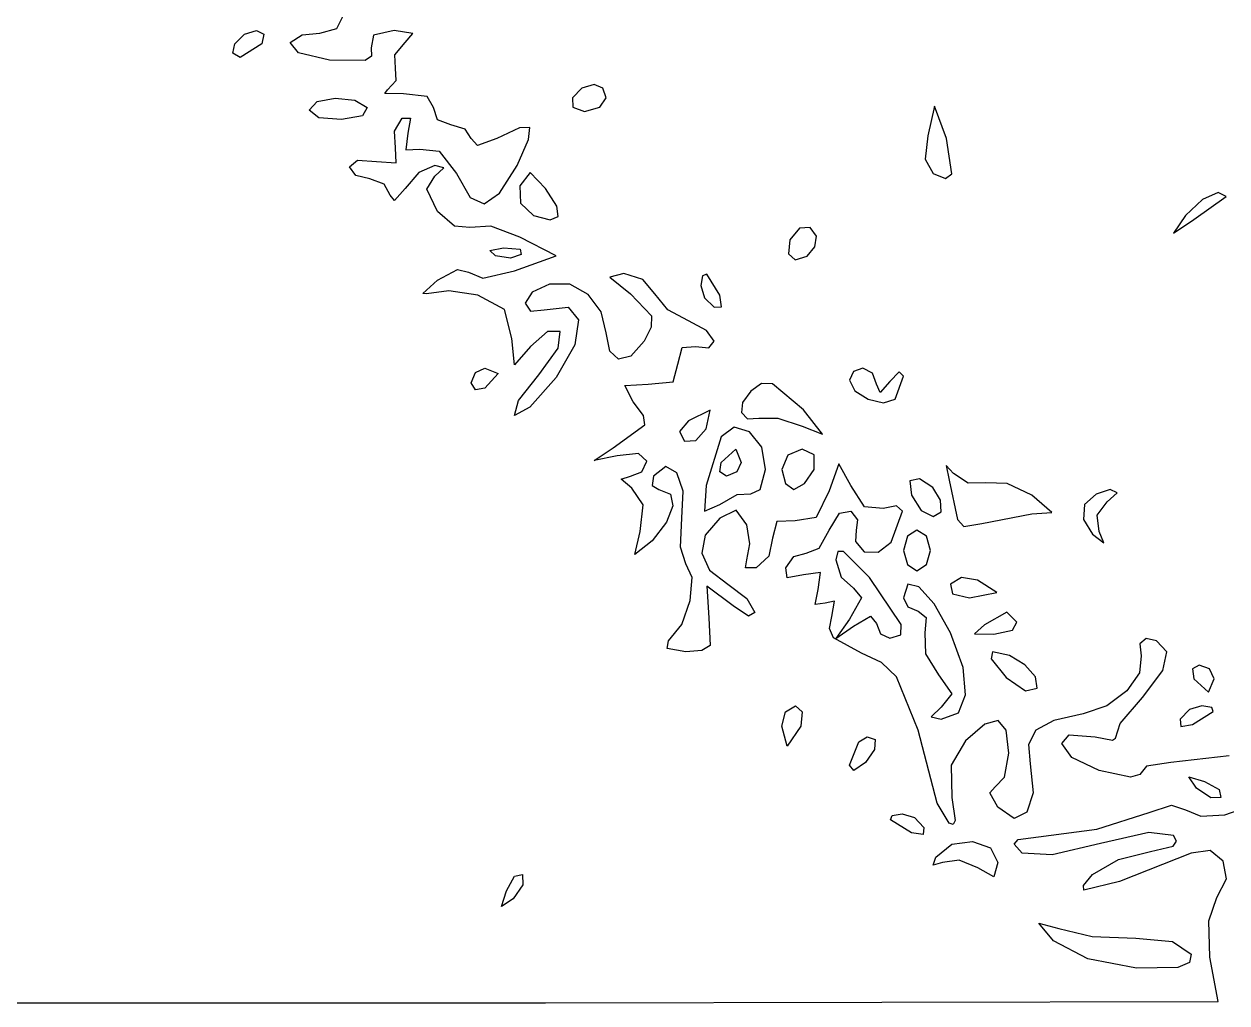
# Model space of a CAD drawing. Extents: x 0 to 282, y 0 to 282.
# Drawn here: x 98.74 to 130.16, y 0 to 25.56 of the extents above; entities that cross this region are included whole.
import ezdxf

# ---------------------------------------------------------------- set-up
doc = ezdxf.new("R2010")
doc.units = 0

msp = doc.modelspace()

# ---------------------------------------------------------------- linework, layer by layer
at = {"layer": 'Layer 1'}
for p, q in [((106.906011, 25.447129), (107.138624, 25.902433)), ((104.245859, 25.046934), (104.501623, 25.302699)), ((104.501623, 25.302699), (104.810304, 25.399712)), ((104.810304, 25.399712), (104.999922, 25.302699)), ((104.999922, 25.302699), (104.951415, 25.046934)), ((105.692233, 25.082224), (106.000914, 25.285071)), ((106.000914, 25.285071), (106.468345, 25.329169)), ((106.468345, 25.329169), (106.906011, 25.447129)), ((107.87064, 25.276252), (107.808903, 24.941113)), ((108.408626, 25.399724), (107.87064, 25.276252)), ((108.893696, 25.320349), (108.408626, 25.399724)), ((108.690848, 25.082224), (108.893696, 25.320349)), ((104.197351, 24.8044), (104.245859, 25.046934)), ((104.951415, 25.046934), (104.38697, 24.694156)), ((104.951415, 25.046934), (104.951415, 25.046934)), ((105.912723, 24.813231), (105.692233, 25.082224)), ((107.808903, 24.941113), (107.811659, 24.727793)), ((108.421855, 24.760314), (108.690848, 25.082224)), ((104.38697, 24.694156), (104.197351, 24.8044)), ((106.715293, 24.623613), (105.912723, 24.813231)), ((107.645744, 24.610384), (106.715293, 24.623613)), ((107.811659, 24.727793), (107.645744, 24.610384)), ((108.443903, 24.411946), (108.421855, 24.760314)), ((108.457132, 24.090036), (108.443903, 24.411946)), ((108.232236, 23.847501), (108.457132, 24.090036)), ((113.307535, 23.891864), (113.065, 23.6361)), ((113.629445, 23.988878), (113.307535, 23.891864)), ((113.854341, 23.891864), (113.629445, 23.988878)), ((113.946945, 23.6361), (113.854341, 23.891864)), ((106.393397, 23.542672), (106.865238, 23.631418)), ((106.865238, 23.631418), (107.376768, 23.581257)), ((107.376768, 23.581257), (107.70309, 23.388883)), ((108.166091, 23.754897), (108.232236, 23.847501)), ((108.65557, 23.741668), (108.166091, 23.754897)), ((109.268522, 23.671113), (108.65557, 23.741668)), ((109.431682, 23.38889), (109.268522, 23.671113)), ((113.065, 23.6361), (113.078229, 23.393565)), ((113.065, 23.6361), (113.065, 23.6361)), ((113.783785, 23.393565), (113.946945, 23.6361)), ((106.18614, 23.318327), (106.393397, 23.542672)), ((106.437494, 23.11548), (106.18614, 23.318327)), ((107.703085, 23.388882), (107.579612, 23.163987)), ((107.70309, 23.388883), (107.703085, 23.388882)), ((109.541925, 23.066981), (109.431682, 23.38889)), ((113.078229, 23.393565), (113.3825, 23.283322)), ((113.3825, 23.283322), (113.783785, 23.393565)), ((122.519389, 23.424412), (122.343, 22.6483)), ((122.836889, 22.577745), (122.519389, 23.424412)), ((107.032807, 23.071382), (106.437494, 23.11548)), ((107.579612, 23.163987), (107.032807, 23.071382)), ((108.413036, 22.771528), (108.620293, 23.106668)), ((108.620293, 23.106668), (108.83637, 23.111078)), ((108.83637, 23.111078), (108.761404, 22.718612)), ((109.890293, 22.930279), (109.541925, 23.066981)), ((108.443904, 22.330556), (108.413036, 22.771528)), ((108.761404, 22.718612), (108.708488, 22.282049)), ((110.26071, 22.820036), (109.890293, 22.930279)), ((110.41946, 22.577501), (110.26071, 22.820036)), ((111.683398, 22.854211), (111.089738, 22.577501)), ((111.949635, 22.859723), (111.683398, 22.854211)), ((111.918216, 22.547736), (111.949635, 22.859723)), ((122.343, 22.6483), (122.281264, 22.035348)), ((122.343, 22.6483), (122.343, 22.6483)), ((108.461543, 21.9425), (108.443904, 22.330556)), ((110.58262, 22.392292), (110.41946, 22.577501)), ((111.089738, 22.577501), (110.58262, 22.392292)), ((111.618905, 21.871945), (111.918216, 22.547736)), ((122.978, 21.656112), (122.836889, 22.577745)), ((107.244459, 21.836667), (107.451716, 22.013056)), ((107.451716, 22.013056), (107.950015, 21.977778)), ((108.708488, 22.282049), (109.078904, 22.295278)), ((109.078904, 22.295278), (109.581613, 22.242361)), ((109.581613, 22.242361), (110.031405, 21.660278)), ((122.281264, 22.035348), (122.484111, 21.660522)), ((107.40321, 21.611771), (107.244459, 21.836667)), ((107.950015, 21.977778), (108.461543, 21.9425)), ((109.052447, 21.691147), (108.690849, 21.272222)), ((109.466961, 21.871945), (109.052447, 21.691147)), ((109.705086, 21.810209), (109.466961, 21.871945)), ((109.466961, 21.589723), (109.705086, 21.810209)), ((111.157539, 21.144342), (111.618905, 21.871945)), ((111.958993, 21.691468), (111.69, 21.3431)), ((112.360278, 21.272544), (111.958993, 21.691468)), ((107.773626, 21.519167), (107.40321, 21.611771)), ((108.144043, 21.386875), (107.773626, 21.519167)), ((108.302793, 21.095833), (108.144043, 21.386875)), ((109.264114, 21.250174), (109.466961, 21.589723)), ((110.031405, 21.660278), (110.393554, 21.038507)), ((122.484111, 21.660522), (122.807123, 21.530986)), ((122.807123, 21.530986), (122.978, 21.656112)), ((108.417446, 20.959132), (108.302793, 21.095833)), ((108.690849, 21.272222), (108.417446, 20.959132)), ((109.537517, 20.6725), (109.264114, 21.250174)), ((110.75901, 20.866529), (111.157539, 21.144342)), ((111.69, 21.3431), (111.707639, 20.888898)), ((111.69, 21.3431), (111.69, 21.3431)), ((112.652974, 20.810074), (112.360278, 21.272544)), ((129.292667, 20.461167), (130.139334, 21.06089)), ((129.927667, 21.166723), (129.517562, 20.985924)), ((130.139334, 21.06089), (129.927667, 21.166723)), ((110.393554, 21.038507), (110.75901, 20.866529)), ((111.707639, 20.888898), (112.042778, 20.566988)), ((112.691008, 20.53612), (112.652974, 20.810074)), ((129.517562, 20.985924), (129.081, 20.567)), ((109.987309, 20.288854), (109.537517, 20.6725)), ((112.042778, 20.566988), (112.484302, 20.453989)), ((112.484302, 20.453989), (112.691008, 20.53612)), ((129.081, 20.567), (128.7635, 20.103979)), ((128.7635, 20.103979), (129.292667, 20.461167)), ((129.081, 20.567), (129.081, 20.567)), ((110.384184, 20.249166), (109.987309, 20.288854)), ((110.930992, 20.284444), (110.384184, 20.249166)), ((111.689464, 20.002221), (110.930992, 20.284444)), ((118.996354, 20.236271), (118.745, 19.932)), ((119.274167, 20.2495), (118.996354, 20.236271)), ((119.441737, 20.027911), (119.274167, 20.2495)), ((112.641965, 19.508332), (111.689464, 20.002221)), ((118.745, 19.932), (118.709722, 19.561583)), ((118.745, 19.932), (118.745, 19.932)), ((119.397639, 19.746791), (119.441737, 20.027911)), ((110.910126, 19.653848), (111.267314, 19.719994)), ((111.055647, 19.508327), (110.910126, 19.653848)), ((111.443702, 19.446591), (111.055647, 19.508327)), ((111.267314, 19.719994), (111.695057, 19.684716)), ((111.725925, 19.543605), (111.443702, 19.446591)), ((111.548355, 19.120276), (112.641965, 19.508332)), ((111.695057, 19.684716), (111.725925, 19.543605)), ((111.725925, 19.543605), (111.725925, 19.543605)), ((118.709722, 19.561583), (118.886111, 19.402833)), ((118.886111, 19.402833), (119.194792, 19.505359)), ((119.194792, 19.505359), (119.397639, 19.746791)), ((109.15828, 18.524963), (109.537516, 18.873331)), ((109.537516, 18.873331), (110.062273, 19.151144)), ((110.062273, 19.151144), (110.348905, 19.084998)), ((110.348905, 19.084998), (110.723732, 18.930658)), ((110.723732, 18.930658), (111.548355, 19.120276)), ((114.405857, 19.049721), (114.04426, 18.957116)), ((114.04426, 18.957116), (114.582246, 18.520554)), ((114.904156, 18.89097), (114.405857, 19.049721)), ((115.217246, 18.520554), (114.904156, 18.89097)), ((116.459444, 18.991571), (116.417, 18.7325)), ((116.57134, 19.032361), (116.459444, 18.991571)), ((116.910889, 18.485555), (116.57134, 19.032361)), ((109.832972, 18.595519), (109.255294, 18.520553)), ((110.595854, 18.485276), (109.832972, 18.595519)), ((112.015784, 18.560244), (111.830576, 18.273612)), ((112.465576, 18.767501), (112.015784, 18.560244)), ((112.994744, 18.767502), (112.465576, 18.767501)), ((113.470995, 18.502919), (112.994744, 18.767502)), ((116.417, 18.7325), (116.514014, 18.41059)), ((116.417, 18.7325), (116.417, 18.7325)), ((109.255294, 18.520553), (109.15828, 18.524963)), ((111.288181, 18.106039), (110.595854, 18.485276)), ((111.830576, 18.273612), (111.971687, 18.066355)), ((113.814954, 18.053126), (113.470995, 18.502919)), ((114.582246, 18.520554), (115.129052, 17.94288)), ((115.552385, 18.10163), (115.217246, 18.520554)), ((116.514014, 18.41059), (116.769778, 18.168055)), ((116.959396, 18.181284), (116.910889, 18.485555)), ((111.477799, 17.356386), (111.288181, 18.106039)), ((111.971687, 18.066355), (112.324465, 18.097223)), ((112.324465, 18.097223), (112.949541, 18.173842)), ((112.949541, 18.173842), (113.224046, 17.837049)), ((113.947246, 17.497501), (113.814954, 18.053126)), ((115.129052, 17.94288), (115.118028, 17.65239)), ((116.099191, 17.814998), (115.552385, 18.10163)), ((116.769778, 18.168055), (116.959396, 18.181284)), ((113.224046, 17.837049), (113.128135, 17.189371)), ((115.118028, 17.65239), (114.935024, 17.285834)), ((116.566622, 17.563643), (116.099191, 17.814998)), ((111.552764, 16.668468), (111.477799, 17.356386)), ((112.412661, 17.537184), (111.971688, 17.144719)), ((112.7478, 17.532775), (112.412661, 17.537184)), ((112.690473, 17.100621), (112.7478, 17.532775)), ((114.037094, 17.017943), (113.947246, 17.497501)), ((114.935024, 17.285834), (114.587207, 16.892266)), ((116.769469, 17.285831), (116.566622, 17.563643)), ((116.628358, 17.109442), (116.769469, 17.285831)), ((111.971688, 17.144719), (111.552764, 16.668468)), ((112.183355, 16.403885), (112.690473, 17.100621)), ((113.128135, 17.189371), (112.641965, 16.333333)), ((114.269156, 16.809583), (114.037094, 17.017943)), ((115.816969, 16.686109), (115.927212, 17.113852)), ((115.927212, 17.113852), (116.27558, 17.14472)), ((116.27558, 17.14472), (116.628358, 17.109442)), ((114.587207, 16.892266), (114.269156, 16.809583)), ((115.693496, 16.223087), (115.816969, 16.686109)), ((110.420709, 16.192213), (110.530952, 16.465616)), ((110.530952, 16.465616), (110.773487, 16.580269)), ((110.773487, 16.580269), (111.126265, 16.439158)), ((111.126265, 16.439158), (110.773487, 16.051102)), ((111.126265, 16.439158), (111.126265, 16.439158)), ((111.654189, 15.7292), (112.183355, 16.403885)), ((120.407248, 16.487997), (120.297005, 16.263101)), ((120.649783, 16.580601), (120.407248, 16.487997)), ((120.905547, 16.44831), (120.649783, 16.580601)), ((121.002561, 16.157267), (120.905547, 16.44831)), ((121.597874, 16.483587), (121.355339, 16.227823)), ((121.49645, 15.769211), (121.708117, 16.368934)), ((121.708117, 16.368934), (121.597874, 16.483587)), ((110.530952, 16.015825), (110.420709, 16.192213)), ((110.773487, 16.051102), (110.530952, 16.015825)), ((112.641965, 16.333333), (111.949639, 15.561632)), ((114.436725, 16.126074), (115.040857, 16.156942)), ((114.652801, 15.698331), (114.436725, 16.126074)), ((115.040857, 16.156942), (115.693496, 16.223087)), ((118.001469, 16.176482), (117.722005, 15.9808)), ((118.290856, 16.170419), (118.001469, 16.176482)), ((119.097835, 15.486911), (118.290856, 16.170419)), ((120.297005, 16.263101), (120.297, 16.2631)), ((120.297, 16.2631), (120.444726, 15.982531)), ((121.099575, 15.941191), (121.002561, 16.157267)), ((121.355339, 16.227823), (121.099575, 15.941191)), ((111.548355, 15.345555), (111.654189, 15.7292)), ((117.722, 15.9808), (117.507026, 15.682041)), ((117.722005, 15.9808), (117.722, 15.9808)), ((120.444726, 15.982531), (120.79089, 15.764801)), ((120.79089, 15.764801), (121.189971, 15.672748)), ((121.189971, 15.672748), (121.49645, 15.769211)), ((111.949639, 15.561632), (111.548355, 15.345555)), ((114.922348, 15.342243), (114.652801, 15.698331)), ((116.659036, 15.482513), (116.099001, 15.2047)), ((116.557612, 14.993033), (116.659036, 15.482513)), ((117.507026, 15.682041), (117.483875, 15.416355)), ((117.483875, 15.416355), (117.632703, 15.256503)), ((119.596134, 14.85191), (119.097835, 15.486911)), ((114.123634, 14.498881), (114.957075, 15.098604)), ((114.957075, 15.098604), (114.922348, 15.342243)), ((116.099, 15.2047), (115.860875, 14.926887)), ((116.099001, 15.2047), (116.099, 15.2047)), ((117.632703, 15.256503), (117.933667, 15.275244)), ((117.933667, 15.275244), (118.431966, 15.275244)), ((118.431966, 15.275244), (119.062557, 15.063577)), ((115.860875, 14.926887), (115.993167, 14.675533)), ((116.288619, 14.688762), (116.557612, 14.993033)), ((116.946, 14.7814), (116.557944, 13.5114)), ((117.28665, 15.036063), (116.945997, 14.7814)), ((116.945997, 14.7814), (116.946, 14.7814)), ((117.686833, 14.913693), (117.28665, 15.036063)), ((118.007641, 14.51351), (117.686833, 14.913693)), ((119.062557, 15.063577), (119.596134, 14.85191)), ((113.634154, 14.168151), (114.123634, 14.498881)), ((115.993167, 14.675533), (116.288619, 14.688762)), ((116.946, 14.111122), (117.334056, 14.4639)), ((117.334056, 14.4639), (117.475167, 14.111122)), ((118.110167, 13.934733), (118.007641, 14.51351)), ((119.062167, 14.463867), (118.69175, 14.305117)), ((119.379667, 14.318346), (119.062167, 14.463867)), ((114.229467, 14.287214), (113.634154, 14.168151)), ((114.789503, 14.34895), (114.229467, 14.287214)), ((115.005579, 14.146103), (114.789503, 14.34895)), ((114.873287, 13.872699), (115.005579, 14.146103)), ((118.69175, 14.305117), (118.533, 13.9347)), ((119.379667, 13.9347), (119.379667, 14.318346)), ((114.582245, 13.758047), (114.873287, 13.872699)), ((115.506083, 14.013815), (115.181968, 13.75805)), ((115.79051, 13.846247), (115.506083, 14.013815)), ((115.955875, 13.361178), (115.79051, 13.846247)), ((116.910722, 13.868587), (116.946, 14.111122)), ((117.087111, 13.758344), (116.910722, 13.868587)), ((117.360514, 13.868587), (117.087111, 13.758344)), ((117.475167, 14.111122), (117.360514, 13.868587)), ((117.475167, 14.111122), (117.475167, 14.111122)), ((117.969056, 13.405566), (118.110167, 13.934733)), ((118.533, 13.9347), (118.625604, 13.564283)), ((118.533, 13.9347), (118.533, 13.9347)), ((119.128313, 13.564283), (119.379667, 13.9347)), ((120.023847, 14.07555), (119.768083, 13.369994)), ((120.332528, 13.511105), (120.023847, 14.07555)), ((123.01383, 13.828886), (122.828621, 14.031733)), ((122.828621, 14.031733), (122.907997, 13.652497)), ((123.397476, 13.573122), (123.01383, 13.828886)), ((114.3353, 13.678672), (114.582245, 13.758047)), ((114.617523, 13.440547), (114.3353, 13.678672)), ((115.181968, 13.75805), (115.14669, 13.515515)), ((115.14669, 13.515515), (115.323079, 13.405272)), ((116.557944, 13.5114), (116.509437, 12.841122)), ((118.625604, 13.564283), (118.8505, 13.405533)), ((118.8505, 13.405533), (119.128313, 13.564283)), ((120.689715, 12.959889), (120.332528, 13.511105)), ((122.131667, 13.687833), (121.880313, 13.634916)), ((121.880313, 13.634916), (121.92, 13.264499)), ((122.474523, 13.459079), (122.131667, 13.687833)), ((122.907997, 13.652497), (122.908, 13.6525)), ((122.908, 13.6525), (123.119667, 12.62944)), ((123.860497, 13.581941), (123.397476, 13.573122)), ((124.420536, 13.568712), (123.860497, 13.581941)), ((125.059947, 13.264441), (124.420536, 13.568712)), ((114.908565, 13.008393), (114.617523, 13.440547)), ((115.323079, 13.405272), (115.62294, 13.290068)), ((115.62294, 13.290068), (115.684676, 12.986347)), ((115.922802, 12.66444), (115.955875, 13.361178)), ((116.910722, 13.017511), (117.369333, 13.277685)), ((117.369333, 13.277685), (117.722111, 13.299733)), ((117.722111, 13.299733), (117.969056, 13.405566)), ((119.768083, 13.369994), (119.432944, 12.677667)), ((121.92, 13.2645), (122.175764, 12.863215)), ((121.92, 13.264499), (121.92, 13.2645)), ((122.678473, 13.127798), (122.474523, 13.459079)), ((125.589114, 12.80583), (125.059947, 13.264441)), ((126.744681, 13.290903), (126.436001, 13.0175)), ((127.106279, 13.405556), (126.744681, 13.290903)), ((127.035723, 13.088056), (127.295897, 13.326181)), ((127.295897, 13.326181), (127.106279, 13.405556)), ((114.82919, 12.311657), (114.908565, 13.008393)), ((115.684676, 12.986347), (115.521516, 12.556949)), ((116.509437, 12.841122), (116.910722, 13.017511)), ((121.179195, 12.911382), (120.689715, 12.959889)), ((121.529768, 12.981937), (121.179195, 12.911382)), ((121.681904, 12.840826), (121.529768, 12.981937)), ((122.697214, 12.829591), (122.678473, 13.127798)), ((126.436, 13.0175), (126.409542, 12.629444)), ((126.436001, 13.0175), (126.436, 13.0175)), ((126.771139, 12.739687), (127.035723, 13.088056)), ((115.883114, 11.905962), (115.922802, 12.66444)), ((116.91058, 12.664438), (116.531895, 12.215748)), ((117.342733, 12.867285), (116.91058, 12.664438)), ((117.616136, 12.488049), (117.342733, 12.867285)), ((118.401068, 12.576243), (118.286415, 12.135271)), ((118.886138, 12.593882), (118.401068, 12.576243)), ((119.432944, 12.677667), (118.886138, 12.593882)), ((119.768083, 12.346937), (120.037076, 12.792319)), ((120.037076, 12.792319), (120.332528, 12.840826)), ((120.332528, 12.840826), (120.508917, 12.62034)), ((120.508917, 12.62034), (120.473639, 12.346937)), ((121.390862, 12.029437), (121.681904, 12.840826)), ((122.175764, 12.863215), (122.484445, 12.700055)), ((122.484445, 12.700055), (122.697214, 12.829591)), ((123.119667, 12.62944), (123.291646, 12.444231)), ((123.754667, 12.523607), (125.059947, 12.770552)), ((125.059947, 12.770552), (125.589114, 12.80583)), ((126.409542, 12.629444), (126.647667, 12.241388)), ((126.824056, 12.311944), (126.771139, 12.739687)), ((114.696898, 11.711934), (114.82919, 12.311657)), ((115.521516, 12.556949), (115.14669, 12.064712)), ((117.695511, 11.98975), (117.616136, 12.488049)), ((119.507909, 11.875096), (119.768083, 12.346937)), ((120.473639, 12.346937), (120.46041, 12.051485)), ((122.060778, 12.347267), (121.818243, 12.188517)), ((122.316542, 12.188517), (122.060778, 12.347267)), ((123.291646, 12.444231), (123.754667, 12.523607)), ((126.947528, 12.012082), (126.824056, 12.311944)), ((115.14669, 12.064712), (114.696898, 11.711934)), ((116.531895, 12.215748), (116.447559, 11.747214)), ((117.616136, 11.570826), (117.695511, 11.98975)), ((118.286415, 12.135271), (118.193811, 11.66784)), ((120.46041, 12.051485), (120.685306, 11.782492)), ((121.051313, 11.773672), (121.390862, 12.029437)), ((121.818243, 12.188517), (121.708, 11.8181)), ((122.413556, 11.8181), (122.316542, 12.188517)), ((126.647667, 12.241388), (126.947528, 12.012082)), ((116.028635, 11.46499), (115.883114, 11.905962)), ((116.447559, 11.747214), (116.64765, 11.30514)), ((118.193811, 11.66784), (117.863081, 11.359159)), ((118.639193, 11.359158), (118.85086, 11.659019)), ((118.85086, 11.659019), (119.16836, 11.747214)), ((119.16836, 11.747214), (119.507909, 11.875096)), ((119.993507, 11.787175), (119.945, 11.571099)), ((120.147847, 11.791585), (119.993507, 11.787175)), ((120.826945, 11.112488), (120.147847, 11.791585)), ((120.685306, 11.782492), (121.051313, 11.773672)), ((121.708, 11.8181), (121.818243, 11.447683)), ((121.708, 11.8181), (121.708, 11.8181)), ((122.316542, 11.447683), (122.413556, 11.8181)), ((116.195102, 11.111113), (116.028635, 11.46499)), ((117.580858, 11.359159), (117.616136, 11.570826)), ((117.863081, 11.359159), (117.580858, 11.359159)), ((118.67006, 11.098984), (118.639193, 11.359158)), ((119.945, 11.5711), (120.081701, 11.121308)), ((119.945, 11.571099), (119.945, 11.5711)), ((121.818243, 11.447683), (122.060778, 11.288933)), ((122.060778, 11.288933), (122.316542, 11.447683)), ((116.143288, 10.512494), (116.195102, 11.111113)), ((116.64765, 11.30514), (117.122247, 10.935828)), ((119.097804, 11.182769), (118.67006, 11.098984)), ((119.543186, 11.240095), (119.097804, 11.182769)), ((119.48586, 10.794713), (119.543186, 11.240095)), ((120.081701, 11.121308), (120.403611, 10.830266)), ((121.647154, 9.882175), (120.826945, 11.112488)), ((123.229632, 11.108079), (122.943, 10.9361)), ((123.648556, 11.041933), (123.229632, 11.108079)), ((124.151265, 10.720023), (123.648556, 11.041933)), ((117.263358, 10.371383), (116.575441, 10.887321)), ((116.575441, 10.887321), (116.628358, 10.053883)), ((117.122247, 10.935828), (117.620546, 10.565411)), ((119.402075, 10.406657), (119.48586, 10.794713)), ((120.403611, 10.830266), (120.615278, 10.583322)), ((121.821554, 10.93608), (121.708004, 10.583303)), ((122.113697, 10.865525), (121.821554, 10.93608)), ((122.511673, 10.424554), (122.113697, 10.865525)), ((122.943, 10.9361), (122.991507, 10.680336)), ((122.943, 10.9361), (122.943, 10.9361)), ((123.436889, 10.583322), (124.151265, 10.720023)), ((115.919494, 9.887415), (116.143288, 10.512494)), ((117.664643, 10.09798), (117.263358, 10.371383)), ((117.620546, 10.565411), (117.827803, 10.194994)), ((119.662249, 10.441935), (119.402075, 10.406657)), ((119.909193, 10.490442), (119.662249, 10.441935)), ((119.838638, 10.089157), (119.909193, 10.490442)), ((120.615278, 10.583322), (120.297778, 10.018877)), ((121.708004, 10.583303), (121.708, 10.5833)), ((121.708, 10.5833), (121.822653, 10.340765)), ((122.942724, 9.66608), (122.511673, 10.424554)), ((122.991507, 10.680336), (123.436889, 10.583322)), ((117.827803, 10.194994), (117.664643, 10.09798)), ((119.781311, 9.781578), (119.838638, 10.089157)), ((120.403611, 9.842488), (120.848994, 10.102662)), ((120.848994, 10.102662), (121.003334, 9.913044)), ((121.822653, 10.340765), (122.096056, 10.230522)), ((122.096056, 10.230522), (122.303313, 10.067362)), ((122.303313, 10.067362), (122.272445, 9.666077)), ((124.407084, 10.204099), (123.825001, 9.877779)), ((124.671668, 9.948335), (124.407084, 10.204099)), ((115.570024, 9.45416), (115.919494, 9.887415)), ((116.628358, 10.053883), (116.659226, 9.335097)), ((119.882735, 9.533531), (119.781311, 9.781578)), ((120.297778, 10.018877), (119.94059, 9.520578)), ((119.94059, 9.520578), (120.403611, 9.842488)), ((121.003334, 9.913044), (121.113577, 9.63964)), ((121.640539, 9.609324), (121.647154, 9.882175)), ((123.825, 9.87778), (123.564826, 9.635245)), ((123.825001, 9.877779), (123.825, 9.87778)), ((124.557015, 9.736668), (124.671668, 9.948335)), ((115.534746, 9.260132), (115.570024, 9.45416)), ((120.61475, 9.136656), (119.882735, 9.533531)), ((121.113577, 9.63964), (121.356112, 9.524988)), ((121.356112, 9.524988), (121.640539, 9.609324)), ((122.272445, 9.666077), (122.290084, 9.119272)), ((123.266287, 8.762637), (122.942724, 9.66608)), ((123.564826, 9.635245), (124.071945, 9.630835)), ((124.071945, 9.630835), (124.557015, 9.736668)), ((128.053958, 9.515906), (127.888042, 9.380307)), ((128.319093, 9.453068), (128.053958, 9.515906)), ((128.587535, 9.171948), (128.319093, 9.453068)), ((116.028635, 9.171938), (115.534746, 9.260132)), ((116.444803, 9.205562), (116.028635, 9.171938)), ((116.659226, 9.335097), (116.444803, 9.205562)), ((121.138957, 8.886957), (120.61475, 9.136656)), ((122.290084, 9.119272), (122.625223, 8.572467)), ((124.037219, 9.172229), (124.001941, 8.982611)), ((124.47709, 9.07301), (124.037219, 9.172229)), ((127.888042, 9.380307), (127.917257, 9.066115)), ((128.481702, 8.678055), (128.587535, 9.171948)), ((121.527565, 8.514888), (121.138957, 8.886957)), ((124.001941, 8.982611), (124.389997, 8.501951)), ((124.883888, 8.82827), (124.47709, 9.07301)), ((125.158394, 8.517384), (124.883888, 8.82827)), ((127.917257, 9.066115), (127.873711, 8.620733)), ((129.434111, 8.819448), (129.257722, 8.722434)), ((129.707514, 8.722434), (129.434111, 8.819448)), ((122.09642, 7.125826), (121.527565, 8.514888)), ((122.625223, 8.572467), (122.978001, 8.069758)), ((123.335189, 8.04771), (123.266287, 8.762637)), ((124.389997, 8.501951), (124.39, 8.50195)), ((124.39, 8.50195), (124.901528, 8.149172)), ((125.201389, 8.219728), (125.158394, 8.517384)), ((127.873711, 8.620733), (127.54243, 8.148892)), ((127.952535, 7.972498), (128.481702, 8.678055)), ((129.257722, 8.722434), (129.293, 8.46667)), ((129.822167, 8.46667), (129.707514, 8.722434)), ((124.901528, 8.149172), (125.201389, 8.219728)), ((129.293, 8.46667), (129.681056, 8.113892)), ((129.293, 8.46667), (129.293, 8.46667)), ((129.681056, 8.113892), (129.822167, 8.46667)), ((122.978001, 8.069758), (122.695779, 7.7258)), ((123.146122, 7.577523), (123.335189, 8.04771)), ((127.54243, 8.148892), (127.019325, 7.756425)), ((127.374861, 7.297813), (127.952535, 7.972498)), ((118.534656, 7.231633), (118.631669, 7.60205)), ((118.631669, 7.60205), (118.887434, 7.7608)), ((118.887434, 7.7608), (119.063823, 7.60205)), ((119.063823, 7.60205), (119.028545, 7.231633)), ((122.695779, 7.7258), (122.431195, 7.474446)), ((122.695779, 7.4083), (123.146122, 7.577523)), ((126.400307, 7.549165), (125.63467, 7.379941)), ((127.019325, 7.756425), (126.400307, 7.549165)), ((129.182535, 7.664104), (128.94, 7.40834)), ((129.504445, 7.761118), (129.182535, 7.664104)), ((129.2575, 7.267229), (129.804306, 7.606778)), ((129.763516, 7.718674), (129.504445, 7.761118)), ((129.804306, 7.606778), (129.763516, 7.718674)), ((118.675767, 6.702466), (118.534656, 7.231633)), ((119.028545, 7.231633), (118.675767, 6.702466)), ((119.028545, 7.231633), (119.028545, 7.231633)), ((122.431195, 7.474446), (122.695779, 7.4083)), ((123.834954, 7.28017), (123.331142, 6.843607)), ((124.186629, 7.372775), (123.834954, 7.28017)), ((124.392784, 7.121421), (124.186629, 7.372775)), ((125.63467, 7.379941), (125.169996, 7.121421)), ((127.246979, 6.914168), (127.374861, 7.297813)), ((128.94, 7.40834), (128.953229, 7.218722)), ((128.94, 7.40834), (128.94, 7.40834)), ((128.953229, 7.218722), (129.2575, 7.267229)), ((120.541046, 6.821528), (120.759878, 6.947757)), ((120.759878, 6.947757), (120.968789, 6.878854)), ((122.590309, 5.220826), (122.09642, 7.125826)), ((124.460032, 6.526107), (124.392784, 7.121421)), ((125.169996, 7.121421), (124.97652, 6.750453)), ((125.844686, 6.773058), (126.039815, 7.000159)), ((126.039815, 7.000159), (126.717812, 6.949445)), ((126.717812, 6.949445), (127.167604, 6.865661)), ((127.167604, 6.865661), (127.246979, 6.914168)), ((120.298511, 6.208576), (120.541046, 6.821528)), ((120.95115, 6.618681), (120.721844, 6.279131)), ((120.968789, 6.878854), (120.95115, 6.618681)), ((123.331142, 6.843607), (122.956316, 6.208606)), ((124.97652, 6.750453), (125.024477, 6.243885)), ((126.112578, 6.413665), (125.844686, 6.773058)), ((124.349789, 5.899926), (124.460032, 6.526107)), ((126.823645, 6.0675), (126.112578, 6.413665)), ((130.214721, 6.451147), (128.693364, 6.279167)), ((120.417573, 6.071875), (120.298511, 6.208576)), ((120.721845, 6.279132), (120.417573, 6.071875)), ((120.721844, 6.279131), (120.721845, 6.279132)), ((122.956316, 6.208606), (122.978364, 5.361937)), ((125.024477, 6.243885), (125.095584, 5.487066)), ((127.64385, 5.895522), (126.823645, 6.0675)), ((128.062773, 6.186563), (127.881975, 5.961667)), ((128.693364, 6.279167), (128.062773, 6.186563)), ((124.107254, 5.644162), (124.349789, 5.899926)), ((127.881975, 5.961667), (127.64385, 5.895522)), ((129.365135, 5.608854), (129.166697, 5.908715)), ((129.166697, 5.908715), (129.576802, 5.785243)), ((129.576802, 5.785243), (129.960448, 5.573576)), ((122.978364, 5.361937), (123.062149, 4.762214)), ((123.970553, 5.485411), (124.107254, 5.644162)), ((124.17781, 5.114995), (123.970553, 5.485411)), ((125.095584, 5.487066), (124.931873, 4.978295)), ((129.735551, 5.35309), (129.365135, 5.608854)), ((130.000135, 5.361909), (129.735551, 5.35309)), ((129.960448, 5.573576), (130.000136, 5.361909)), ((130.000136, 5.361909), (130.000135, 5.361909)), ((122.907809, 4.691659), (122.590309, 5.220826)), ((124.602797, 4.820096), (124.17781, 5.114995)), ((128.128915, 4.97389), (128.710999, 5.167918)), ((128.710999, 5.167918), (129.081416, 5.044445)), ((129.081416, 5.044445), (129.477189, 4.876325)), ((130.104472, 4.916563), (130.678839, 5.108938)), ((121.375089, 4.78423), (121.415878, 4.896126)), ((121.921895, 4.444681), (121.375089, 4.78423)), ((121.415878, 4.896126), (121.67495, 4.93857)), ((121.67495, 4.93857), (121.996859, 4.841556)), ((121.996859, 4.841556), (122.239395, 4.585792)), ((123.062149, 4.762214), (123.013091, 4.657483)), ((124.931873, 4.978295), (124.602797, 4.820096)), ((126.761898, 4.541737), (128.128915, 4.97389)), ((129.477189, 4.876325), (130.104472, 4.916563)), ((122.226165, 4.396174), (121.921895, 4.444681)), ((122.239395, 4.585792), (122.226165, 4.396174)), ((122.239395, 4.585792), (122.239395, 4.585792)), ((123.013091, 4.657483), (122.907809, 4.691659)), ((124.706965, 4.268334), (126.761898, 4.541737)), ((128.115679, 4.453543), (126.858908, 4.162501)), ((128.763908, 4.374168), (128.115679, 4.453543)), ((122.556716, 3.809678), (122.973986, 4.144817)), ((122.973986, 4.144817), (123.513627, 4.215373)), ((123.513627, 4.215373), (123.980507, 4.047803)), ((124.601131, 4.144861), (124.706965, 4.268334)), ((124.812798, 3.915556), (124.601131, 4.144861)), ((126.858908, 4.162501), (125.597727, 3.867049)), ((128.164185, 3.950834), (128.755088, 4.096355)), ((128.755088, 4.096355), (128.838873, 4.223686)), ((128.838873, 4.223686), (128.763908, 4.374168)), ((122.48616, 3.593602), (122.556716, 3.809678)), ((123.980507, 4.047803), (124.179496, 3.668567)), ((125.597727, 3.867049), (124.812798, 3.915556)), ((127.326333, 3.743576), (128.164185, 3.950834)), ((129.222511, 3.915556), (127.352791, 3.174722)), ((129.724117, 3.981699), (129.222511, 3.915556)), ((130.060359, 3.703886), (129.724117, 3.981699)), ((122.733105, 3.668567), (122.48616, 3.593602)), ((123.165258, 3.730303), (122.733105, 3.668567)), ((123.650328, 3.527456), (123.165258, 3.730303)), ((124.073661, 3.293741), (123.650328, 3.527456)), ((124.179495, 3.668567), (124.073661, 3.293741)), ((124.179496, 3.668567), (124.179495, 3.668567)), ((126.647235, 3.351111), (127.326333, 3.743576)), ((130.145246, 3.240865), (130.060359, 3.703886)), ((111.338406, 2.927734), (111.550072, 3.31138)), ((111.550072, 3.31138), (111.76174, 3.351068)), ((111.76174, 3.351068), (111.770559, 3.086484)), ((126.410211, 3.065581), (126.647235, 3.351111)), ((127.352791, 3.174722), (126.417929, 2.945416)), ((129.892789, 2.751386), (130.145246, 3.240865)), ((111.214933, 2.517629), (111.338406, 2.927734)), ((111.770559, 3.086484), (111.514795, 2.716068)), ((126.417929, 2.945416), (126.410211, 3.065581)), ((111.514795, 2.716067), (111.214933, 2.517629)), ((111.514795, 2.716068), (111.514795, 2.716067)), ((129.685532, 2.147258), (129.892789, 2.751386)), ((125.626365, 1.622454), (125.247128, 2.085475)), ((125.247128, 2.085475), (125.767476, 1.939954)), ((125.767476, 1.939954), (126.6406, 1.737107)), ((129.7164, 1.199166), (129.685532, 2.147258)), ((126.525951, 1.155574), (125.626365, 1.622454)), ((126.6406, 1.737107), (127.778306, 1.693009)), ((127.778306, 1.693009), (127.778315, 1.69301)), ((127.778315, 1.69301), (128.739636, 1.600406)), ((128.739636, 1.600406), (129.224705, 1.269676)), ((129.224705, 1.269676), (129.180056, 1.051877)), ((127.795953, 0.903669), (126.525951, 1.155574)), ((129.180056, 1.051877), (128.880746, 0.922961)), ((129.928067, 0.034996), (129.7164, 1.199166)), ((128.880746, 0.922961), (127.795953, 0.903669)), ((112.359767, -0.000282), (129.928067, 0.034996)), ((94.791467, -0.000282), (112.359767, -0.000282))]:
    msp.add_line(p, q, dxfattribs=at)

doc.saveas('drawing.dxf')
